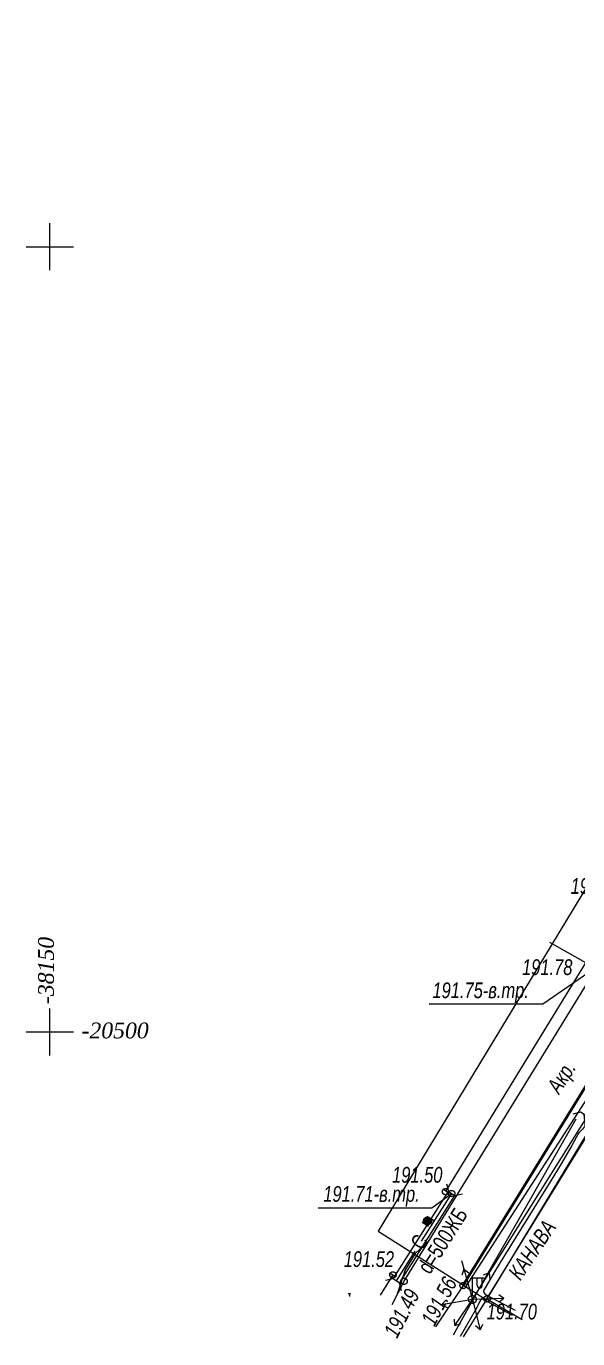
# Model space of a CAD drawing. Header units: millimetres. Extents: x -38151500 to -27467627, y -20617104 to -20349562.
# Drawn here: x -29122542 to -29087423, y -20519539 to -20435962 of the extents above; entities that cross this region are included whole.
import ezdxf
from ezdxf.xclip import XClip

# ---------------------------------------------------------------- set-up
doc = ezdxf.new("R2010")
doc.units = ezdxf.units.MM
doc.header["$MEASUREMENT"] = 0
doc.header["$XCLIPFRAME"] = 0
doc.layers.add('!!! ПОДОСНОВА', color=7, linetype='Continuous')
doc.layers.add('Новый_ГП_Дороги_проезды_Ном._пера__251', color=7, linetype='Continuous', lineweight=40, true_color=0x656565)
for name, color, linetype, lineweight in [('Чертеж_1_Новофедоровское_снт 28_07$0$!!УСЛ_ОБОЗНАЧЕНИЯ_Ном._пера__253', 252, 'Continuous', 18), ('Чертеж_1_Новофедоровское_снт 28_07$0$SETKA_Ном._пера__7', 7, 'Continuous', 18), ('Чертеж_1_Новофедоровское_снт 28_07$0$tp_Дороги_Ном._пера__253', 252, 'Continuous', 18), ('Чертеж_1_Новофедоровское_снт 28_07$0$tp_канавы_Ном._пера__253', 252, 'Continuous', 18), ('Чертеж_1_Новофедоровское_снт 28_07$0$tp_отметки_новые_Ном._пера__253', 252, 'Continuous', 18), ('Чертеж_1_Новофедоровское_снт 28_07$0$tp_трубы под дорогой_Ном._пера__253', 252, 'Continuous', 18), ('Чертеж_1_Новофедоровское_снт 28_07$0$U_ТЕКСТ_БЕЛЫЙ_Ном._пера__253', 252, 'Continuous', 18), ('Чертеж_1_Новый_ГП_Топография_Ном._пера__253', 252, 'Continuous', 18), ('Чертеж_1_Новый_Новофедоровское_снт 28_07$0$SETKA_Ном._пера__7', 7, 'Continuous', 18), ('Чертеж_1_Новый_Новофедоровское_снт 28_07$0$tp_Дороги_Ном._пера__253', 252, 'Continuous', 18), ('Чертеж_1_Новый_Новофедоровское_снт 28_07$0$tp_канавы_Ном._пера__253', 252, 'Continuous', 18), ('Чертеж_1_Новый_Новофедоровское_снт 28_07$0$tp_ЛЭП нн_Ном._пера__253', 252, 'Continuous', 18), ('Чертеж_1_Новый_Новофедоровское_снт 28_07$0$tp_ЛЭП нн_Ном._пера__7', 7, 'Continuous', 18), ('Чертеж_1_Новый_Новофедоровское_снт 28_07$0$tp_Ограждения ДЕР_Ном._пера__253', 252, 'Continuous', 18), ('Чертеж_1_Новый_Новофедоровское_снт 28_07$0$tp_Ограждения мет_Ном._пера__253', 252, 'Continuous', 18), ('Чертеж_1_Новый_Новофедоровское_снт 28_07$0$tp_Ограждения рабица_Ном._пера__253', 252, 'Continuous', 18), ('Чертеж_1_Новый_Новофедоровское_снт 28_07$0$tp_Ограждения_Ном._пера__253', 252, 'Continuous', 18), ('Чертеж_1_Новый_Новофедоровское_снт 28_07$0$tp_Ограждения_Ном._пера__7', 7, 'Continuous', 18), ('Чертеж_1_Новый_Новофедоровское_снт 28_07$0$tp_отметки_новые_Ном._пера__253', 252, 'Continuous', 18), ('Чертеж_1_Новый_Новофедоровское_снт 28_07$0$tp_отметки_новые_Ном._пера__7', 7, 'Continuous', 18), ('Чертеж_1_Новый_Новофедоровское_снт 28_07$0$tp_рельеф_Ном._пера__253', 252, 'Continuous', 18), ('Чертеж_1_Новый_Новофедоровское_снт 28_07$0$tp_трубы под дорогой_Ном._пера__253', 252, 'Continuous', 18), ('Чертеж_1_Новый_Новофедоровское_снт 28_07$0$U_Водосток_Ном._пера__253', 252, 'Continuous', 18), ('Чертеж_1_Новый_Новофедоровское_снт 28_07$0$U_Газопровод_Ном._пера__253', 252, 'Continuous', 18)]:
    doc.layers.add(name, color=color, linetype=linetype, lineweight=lineweight)
doc.styles.add('РЎР“Р•РќР•Р\xa0РР\xa0_РЎРўРР›Р¬_1', font='arial.ttf', dxfattribs={"width": 0.75})
doc.styles.add('РЎР“Р•РќР•Р\xa0РР\xa0_РЎРўРР›Р¬_2', font='arial.ttf', dxfattribs={"width": 0.8})
doc.styles.add('РЎР“Р•РќР•Р\xa0РР\xa0_РЎРўРР›Р¬_3', font='arial.ttf', dxfattribs={"width": 0.749999})
doc.styles.add('РЎР“Р•РќР•Р\xa0РР\xa0_РЎРўРР›Р¬_4', font='times.ttf')

# ---------------------------------------------------------------- blocks, each defined once
blk = doc.blocks.new('Чертеж_6_1', base_point=(9028958, 0))
at = {"layer": 'Чертеж_1_Новый_ГП_Топография_Ном._пера__253', "color": 252, "lineweight": 18, "flags": 128}
blk.add_lwpolyline([(-29093242, -20517064), (-29093202, -20517000), (-29082715, -20499900), (-29056545, -20516708), (-29044984, -20500671), (-29035068, -20487867), (-29036822, -20480650), (-29038827, -20473503), (-29044320, -20475465), (-29047175, -20474628), (-29061447, -20465849), (-29051497, -20449640), (-29059106, -20444942), (-29100137, -20512686)], close=True, dxfattribs=at)
at = {"layer": 'Чертеж_1_Новый_Новофедоровское_снт 28_07$0$SETKA_Ном._пера__7', "color": 7, "lineweight": 18, "flags": 128}
for points in [[(-29121042, -20451500), (-29121042, -20448500)], [(-29122542, -20450000), (-29119542, -20450000)], [(-29121042, -20501500), (-29121042, -20498500)], [(-29122542, -20500000), (-29119542, -20500000)]]:
    blk.add_lwpolyline(points, dxfattribs=at)
at = {"layer": 'Чертеж_1_Новый_Новофедоровское_снт 28_07$0$tp_Дороги_Ном._пера__253', "color": 252, "lineweight": 18, "flags": 128}
for points in [[(-29099251, -20517359), (-29098483, -20515878), (-29086625, -20496600), (-29073121, -20475671), (-29073893, -20474585)], [(-29082457, -20498698), (-29084051, -20498807), (-29094723, -20516154), (-29096488, -20518777)]]:
    blk.add_lwpolyline(points, dxfattribs=at)
at = {"layer": 'Чертеж_1_Новый_Новофедоровское_снт 28_07$0$tp_канавы_Ном._пера__253', "color": 252, "lineweight": 18, "flags": 128}
for points in [[(-29087038, -20505250), (-29086965, -20505865), (-29086970, -20505955), (-29087002, -20506037), (-29087054, -20506115), (-29087120, -20506190), (-29087266, -20506336), (-29087334, -20506412), (-29087389, -20506491), (-29087804, -20507228), (-29088481, -20508392), (-29089177, -20509548), (-29090603, -20511843), (-29092029, -20514136), (-29092726, -20515288), (-29093403, -20516447), (-29093416, -20516484), (-29093418, -20516524), (-29093394, -20516603), (-29093338, -20516683), (-29093265, -20516741), (-29091405, -20517727)], [(-29095328, -20519293), (-29093652, -20516281), (-29092126, -20513592), (-29090590, -20510908), (-29087514, -20505544)], [(-29091580, -20518049), (-29093293, -20517110), (-29093445, -20517022), (-29093520, -20517001), (-29093552, -20517007), (-29093578, -20517027), (-29093687, -20517192), (-29093775, -20517372), (-29093856, -20517557), (-29093946, -20517736), (-29094913, -20519403)]]:
    blk.add_lwpolyline(points, dxfattribs=at)
at = {"layer": 'Чертеж_1_Новый_Новофедоровское_снт 28_07$0$tp_ЛЭП нн_Ном._пера__253', "color": 252, "lineweight": 18, "flags": 128}
for points in [[(-29095242, -20518699), (-29094131, -20517036), (-29073517, -20484194), (-29048480, -20444066), (-29047271, -20442473)], [(-29094821, -20514559), (-29094131, -20517036), (-29096102, -20517375)], [(-29094668, -20515110), (-29094815, -20515482)], [(-29094668, -20515110), (-29094350, -20515352)], [(-29093067, -20515342), (-29093441, -20515484)], [(-29093067, -20515342), (-29093032, -20515741)], [(-29096102, -20517375), (-29095828, -20517083)], [(-29092131, -20516980), (-29094131, -20517036), (-29093627, -20518972)], [(-29092131, -20516980), (-29092457, -20516748)], [(-29092131, -20516980), (-29092443, -20517231)], [(-29096102, -20517375), (-29095747, -20517559)], [(-29095242, -20518699), (-29095265, -20518300)], [(-29095242, -20518699), (-29094864, -20518568)], [(-29093627, -20518972), (-29093941, -20518724)], [(-29093627, -20518972), (-29093474, -20518602)]]:
    blk.add_lwpolyline(points, dxfattribs=at)
at = {"layer": 'Чертеж_1_Новый_Новофедоровское_снт 28_07$0$tp_ЛЭП нн_Ном._пера__7', "color": 7, "lineweight": 18}
for p, q in [((-29094131, -20516786), (-29094131, -20515536)), ((-29094131, -20515661), (-29093381, -20515661)), ((-29093819, -20516152), (-29093819, -20515661)), ((-29093509, -20516152), (-29093509, -20515661))]:
    blk.add_line(p, q, dxfattribs=at)
for radius in [250, 50]:
    blk.add_circle((-29094131, -20517036), radius, dxfattribs=at)
blk.add_arc((-29093664, -20516152), 155, 180, 0, dxfattribs=at)
at = {"layer": 'Чертеж_1_Новый_Новофедоровское_снт 28_07$0$tp_Ограждения ДЕР_Ном._пера__253', "color": 252, "lineweight": 18, "flags": 128}
for points in [[(-29095803, -20510128), (-29086907, -20495599), (-29085239, -20492908)], [(-29099192, -20515471), (-29100007, -20516760)]]:
    blk.add_lwpolyline(points, dxfattribs=at)
at = {"layer": 'Чертеж_1_Новый_Новофедоровское_снт 28_07$0$tp_Ограждения мет_Ном._пера__253', "color": 252, "lineweight": 18, "flags": 128}
for points in [[(-29086907, -20495599), (-29089194, -20494306)], [(-29093203, -20517002), (-29094711, -20519422)]]:
    blk.add_lwpolyline(points, dxfattribs=at)
at = {"layer": 'Чертеж_1_Новый_Новофедоровское_снт 28_07$0$tp_Ограждения рабица_Ном._пера__253', "color": 252, "lineweight": 18, "flags": 128}
blk.add_lwpolyline([(-29086832, -20506445), (-29093203, -20517002), (-29090953, -20518316)], dxfattribs=at)
at = {"layer": 'Чертеж_1_Новый_Новофедоровское_снт 28_07$0$tp_Ограждения_Ном._пера__253', "color": 252, "lineweight": 18, "flags": 128}
for points in [[(-29096015, -20509995), (-29095592, -20510261)], [(-29097341, -20512113), (-29096918, -20512379)], [(-29097033, -20511723), (-29096610, -20511989)], [(-29099404, -20515338), (-29098981, -20515604)]]:
    blk.add_lwpolyline(points, dxfattribs=at)
at = {"layer": 'Чертеж_1_Новый_Новофедоровское_снт 28_07$0$tp_Ограждения_Ном._пера__7', "color": 7, "lineweight": 18}
for p, q in [((-29097240, -20512034), (-29096741, -20512034)), ((-29097239, -20512064), (-29096744, -20512064)), ((-29097238, -20512004), (-29096744, -20512004)), ((-29097234, -20512094), (-29096748, -20512094)), ((-29097233, -20511974), (-29096750, -20511974)), ((-29097224, -20512124), (-29096757, -20512124)), ((-29097222, -20511944), (-29096759, -20511944)), ((-29097210, -20512154), (-29096772, -20512154)), ((-29097208, -20511914), (-29096773, -20511914)), ((-29097189, -20511884), (-29096794, -20511884)), ((-29097162, -20511854), (-29096821, -20511854)), ((-29097123, -20511824), (-29096860, -20511824)), ((-29097052, -20511794), (-29096932, -20511794)), ((-29097192, -20512184), (-29096791, -20512184)), ((-29097166, -20512214), (-29096817, -20512214)), ((-29097129, -20512244), (-29096854, -20512244)), ((-29097065, -20512274), (-29096915, -20512274))]:
    blk.add_line(p, q, dxfattribs=at)
blk.add_circle((-29096991, -20512036), 250, dxfattribs=at)
at = {"layer": 'Чертеж_1_Новый_Новофедоровское_снт 28_07$0$tp_отметки_новые_Ном._пера__253', "color": 252, "lineweight": 18, "flags": 128}
for points in [[(-29096887, -20498221), (-29089646, -20498221), (-29086722, -20496200)], [(-29103948, -20511198), (-29096707, -20511198), (-29095452, -20510290)]]:
    blk.add_lwpolyline(points, dxfattribs=at)
at = {"layer": 'Чертеж_1_Новый_Новофедоровское_снт 28_07$0$tp_отметки_новые_Ном._пера__7', "color": 7, "lineweight": 18}
for centre in [(-29095842, -20510170), (-29095452, -20510290), (-29099192, -20515470), (-29098482, -20515880), (-29094722, -20516150), (-29093202, -20517000)]:
    blk.add_circle(centre, 200, dxfattribs=at)
at = {"layer": 'Чертеж_1_Новый_Новофедоровское_снт 28_07$0$tp_рельеф_Ном._пера__253', "color": 252, "lineweight": 18, "flags": 128}
blk.add_lwpolyline([(-29096872, -20513260), (-29097783, -20514116), (-29098418, -20515146), (-29098943, -20516765)], dxfattribs=at)
at = {"layer": 'Чертеж_1_Новый_Новофедоровское_снт 28_07$0$tp_трубы под дорогой_Ном._пера__253', "color": 252, "lineweight": 18, "flags": 128}
for points in [[(-29086719, -20505874), (-29086829, -20505386), (-29087251, -20505119), (-29087739, -20505228)], [(-29099186, -20515724), (-29095662, -20510155)], [(-29098764, -20515991), (-29095240, -20510423)], [(-29095772, -20509667), (-29095662, -20510155), (-29095240, -20510423), (-29094752, -20510313)], [(-29098654, -20516478), (-29098764, -20515990), (-29099186, -20515722), (-29099674, -20515832)]]:
    blk.add_lwpolyline(points, dxfattribs=at)
at = {"layer": 'Чертеж_1_Новый_Новофедоровское_снт 28_07$0$U_Водосток_Ном._пера__253', "color": 252, "lineweight": 18, "flags": 128}
for points in [[(-29097373, -20513327), (-29095451, -20510289)], [(-29098975, -20515857), (-29097781, -20513970)]]:
    blk.add_lwpolyline(points, dxfattribs=at)
at = {"layer": 'Чертеж_1_Новый_Новофедоровское_снт 28_07$0$U_Газопровод_Ном._пера__253', "color": 252, "lineweight": 18, "flags": 128}
blk.add_lwpolyline([(-29094560, -20516227), (-29072112, -20481445), (-29051561, -20449601), (-29043444, -20437023), (-29043725, -20437169), (-29041395, -20435962), (-29036164, -20437583)], dxfattribs=at)
at = {"layer": 'Чертеж_1_Новофедоровское_снт 28_07$0$!!УСЛ_ОБОЗНАЧЕНИЯ_Ном._пера__253', "color": 252, "lineweight": 18, "insert": (-29109946, -20517918), "char_height": 1000, "attachment_point": 7, "style": 'РЎР“Р•РќР•Р\xa0РР\xa0_РЎРўРР›Р¬_2'}
blk.add_mtext('\\A1;{\\pql;\\fArial|b0|i1|c204|p0;\\W0.800000;ВОДОПРОВОД}', dxfattribs=at)
at = {"layer": 'Чертеж_1_Новофедоровское_снт 28_07$0$SETKA_Ном._пера__7', "color": 7, "lineweight": 18, "insert": (-29120769, -20498227), "char_height": 1000, "attachment_point": 7, "rotation": 90, "style": 'РЎР“Р•РќР•Р\xa0РР\xa0_РЎРўРР›Р¬_4'}
blk.add_mtext('\\A1;{\\pql;\\fTimes New Roman|b0|i1|c204|p0;\\W1.000000;-38150}', dxfattribs=at)
at = {"layer": 'Чертеж_1_Новофедоровское_снт 28_07$0$SETKA_Ном._пера__7', "color": 7, "lineweight": 18, "insert": (-29119023, -20500423), "char_height": 1000, "attachment_point": 7, "style": 'РЎР“Р•РќР•Р\xa0РР\xa0_РЎРўРР›Р¬_4'}
blk.add_mtext('\\A1;{\\pql;\\fTimes New Roman|b0|i1|c204|p0;\\W1.000000;-20500}', dxfattribs=at)
at = {"layer": 'Чертеж_1_Новофедоровское_снт 28_07$0$tp_Дороги_Ном._пера__253', "color": 252, "lineweight": 18, "insert": (-29088345, -20504177), "char_height": 1000, "attachment_point": 7, "rotation": 57.34071, "style": 'РЎР“Р•РќР•Р\xa0РР\xa0_РЎРўРР›Р¬_1'}
blk.add_mtext('\\A1;{\\pql;\\fArial|b0|i1|c204|p0;\\W0.750000;Акр.}', dxfattribs=at)
at = {"layer": 'Чертеж_1_Новофедоровское_снт 28_07$0$tp_канавы_Ном._пера__253', "color": 252, "lineweight": 18, "insert": (-29091079, -20515883), "char_height": 1000, "attachment_point": 7, "rotation": 55.96313, "style": 'РЎР“Р•РќР•Р\xa0РР\xa0_РЎРўРР›Р¬_1'}
blk.add_mtext('\\A1;{\\pql;\\fArial|b0|i1|c204|p0;\\W0.750000;КАНАВА}', dxfattribs=at)
at = {"layer": 'Чертеж_1_Новофедоровское_снт 28_07$0$tp_отметки_новые_Ном._пера__253', "color": 252, "lineweight": 18, "char_height": 1000, "attachment_point": 7, "style": 'РЎР“Р•РќР•Р\xa0РР\xa0_РЎРўРР›Р¬_1'}
for s, insert in [('\\A1;{\\pql;\\fArial|b0|i1|c204|p0;\\W0.750000;191.69}', (-29087872, -20491223)), ('\\A1;{\\pql;\\fArial|b0|i1|c204|p0;\\W0.750000;191.78}', (-29090967, -20496393)), ('\\A1;{\\pql;\\fArial|b0|i1|c204|p0;\\W0.750000;191.75-в.тр.}', (-29096674, -20498153)), ('\\A1;{\\pql;\\fArial|b0|i1|c204|p0;\\W0.750000;191.50}', (-29099246, -20509614)), ('\\A1;{\\pql;\\fArial|b0|i1|c204|p0;\\W0.750000;191.71-в.тр.}', (-29103627, -20511119)), ('\\A1;{\\pql;\\fArial|b0|i1|c204|p0;\\W0.750000;191.52}', (-29102325, -20514981)), ('\\A1;{\\pql;\\fArial|b0|i1|c204|p0;\\W0.750000;191.70}', (-29093226, -20518324))]:
    blk.add_mtext(s, dxfattribs=dict(at, insert=insert))
at = {"layer": 'Чертеж_1_Новофедоровское_снт 28_07$0$tp_отметки_новые_Ном._пера__253', "color": 252, "lineweight": 18, "char_height": 1000, "attachment_point": 7, "rotation": 62.5765, "style": 'РЎР“Р•РќР•Р\xa0РР\xa0_РЎРўРР›Р¬_1'}
for s, insert in [('\\A1;{\\pql;\\fArial|b0|i1|c204|p0;\\W0.750000;191.56}', (-29096540, -20518810)), ('\\A1;{\\pql;\\fArial|b0|i1|c204|p0;\\W0.750000;191.49}', (-29098918, -20519569))]:
    blk.add_mtext(s, dxfattribs=dict(at, insert=insert))
at = {"layer": 'Чертеж_1_Новофедоровское_снт 28_07$0$tp_трубы под дорогой_Ном._пера__253', "color": 252, "lineweight": 18, "insert": (-29096828, -20515498), "char_height": 1000, "attachment_point": 7, "rotation": 57.68864, "style": 'РЎР“Р•РќР•Р\xa0РР\xa0_РЎРўРР›Р¬_3'}
blk.add_mtext('\\A1;{\\pql;\\fArial|b0|i0|c204|p0;\\W0.749999;d=500ЖБ}', dxfattribs=at)
at = {"layer": 'Чертеж_1_Новофедоровское_снт 28_07$0$U_ТЕКСТ_БЕЛЫЙ_Ном._пера__253', "color": 252, "lineweight": 18, "insert": (-29097274, -20513969), "char_height": 1000, "attachment_point": 7, "rotation": 57.68864, "style": 'РЎР“Р•РќР•Р\xa0РР\xa0_РЎРўРР›Р¬_3'}
blk.add_mtext('\\A1;{\\pql;\\fArial|b0|i0|c204|p0;\\W0.749999;С}', dxfattribs=at)

msp = doc.modelspace()

# ---------------------------------------------------------------- linework, layer by layer
at = {"layer": 'Новый_ГП_Дороги_проезды_Ном._пера__251', "color": 251, "lineweight": 40, "true_color": 0x656565}
msp.add_lwpolyline([(-29067389.56, -20474791.02), (-29067492.07, -20474726.36, 0.37219081), (-29068981.53, -20474881.1), (-29074104.63, -20482356.47), (-29080850.64, -20493777.64, 0.27174644), (-29079995.52, -20496721.8), (-29078997.52, -20497336.01), (-29078746.04, -20497499.7), (-29080069.73, -20499620.31), (-29080239.34, -20499514.33), (-29081224.02, -20498959.93, 0.38024235), (-29084870.3, -20500138.85), (-29094709.65, -20516132.17)], format="xyb", dxfattribs=at)

# ---------------------------------------------------------------- block references
at = {"layer": '!!! ПОДОСНОВА', "color": 252, "lineweight": 40}
ref = msp.add_blockref('Чертеж_6_1', (9028957.92, 0), dxfattribs=at)
XClip(ref).set_block_clipping_path([(-29127816.0149990618, -20418838.4532491304), (-29127816.0149990618, -20510095.8116091713), (-29105235.4453496896, -20510095.8116091713), (-29099842.3076653518, -20521215.6831232607), (-29014476.4440356195, -20521215.6831232607), (-29014476.4440356195, -20418721.7424019799)])

doc.saveas('drawing.dxf')
